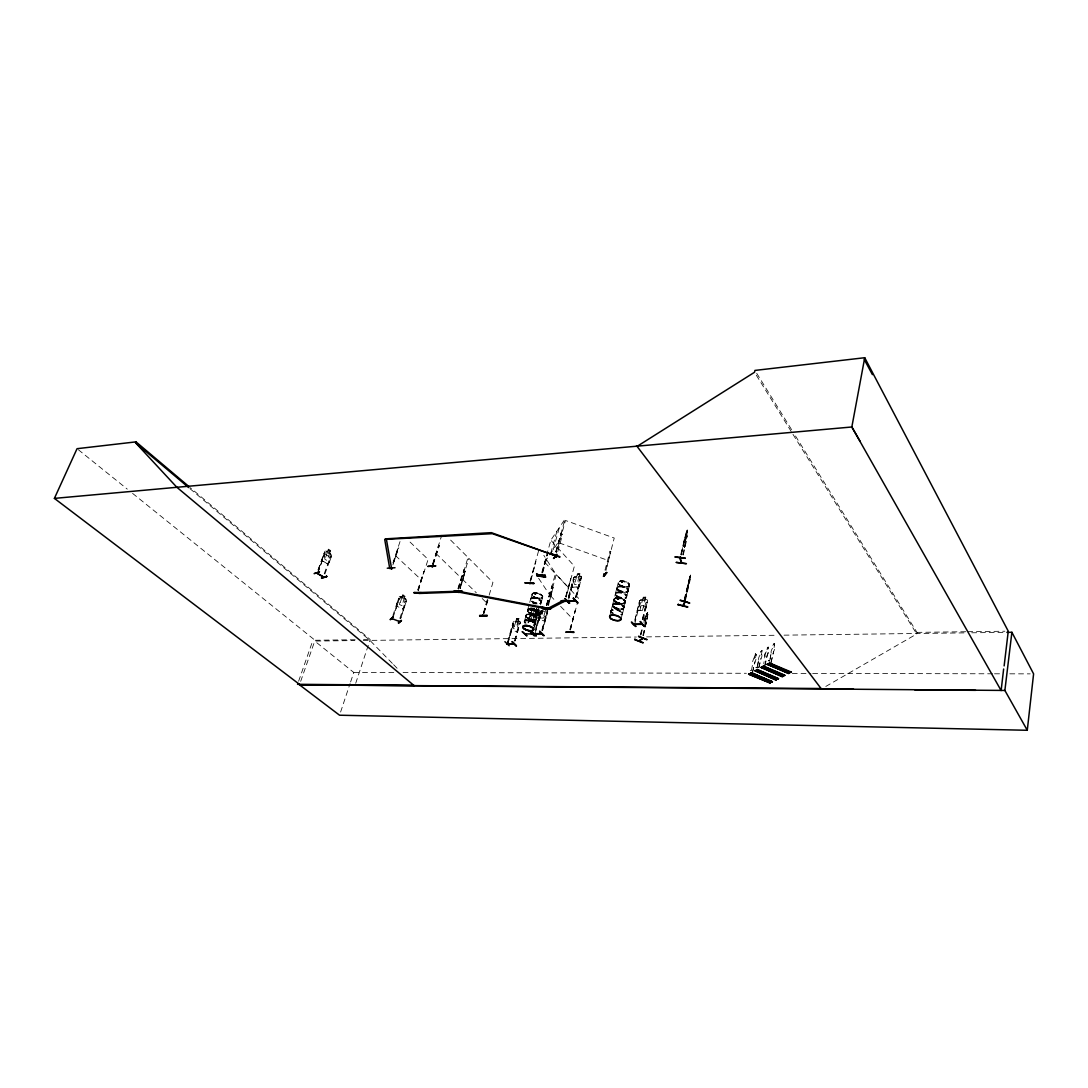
<?xml version="1.0" encoding="UTF-8"?>
<svg xmlns="http://www.w3.org/2000/svg" width="1088" height="1088" viewBox="0 0 1088 1088"><rect width="100%" height="100%" fill="white"/><g stroke="black" fill="none" stroke-linecap="round" stroke-linejoin="round"><path stroke-width="0.75" stroke-dasharray="5 3.75" d="M535.242 623.995L536.602 618.827M396.93 603.554L396.889 606.342L402.927 608.804L404.505 606.682M537.118 603.908A5.535 2.339 15.7 0 1 530.441 599.814L529.747 602.398M525.83 616.148L524.579 620.731M768.454 660.674L769.678 660.946M624.022 607.322L626.729 595.68M616.746 588.377L615.441 593.572M610.871 611.538L609.661 616.325M611.089 610.64L612.83 604.166M756.541 667.338L757.357 667.774M756.908 667.624L755.861 667.542M622.078 614.638L622.431 612.816M686.786 533.229L687.099 530.971M627.667 586.745C634.073 583.617 621.166 578.435 618.419 581.903C616.801 586.894 627.504 586.228 625.845 586.935M613.782 599.624L614.815 598.182C617.998 596.877 626.43 598.427 625.083 602.902A5.862 2.557 14.2 0 1 615.332 601.691L614.489 600.916M616.406 602.562L613.904 600.386L614.149 598.672M687.439 585.915L687.262 587.479L688.731 583.331M622.554 613.673L623.805 608.124A5.943 2.57 14.2 0 0 617.114 603.391A5.943 2.57 14.2 0 0 613.918 607.063A5.943 2.57 14.2 0 0 623.75 608.165M771.106 662.592L773.554 651.726A3.114 1.292 -66.3 0 0 774.085 647.564L774.534 643.892M774.085 647.564L774.697 643.96L773.745 643.756M769.175 660.892L769.066 660.634M764.714 665.829L767.176 655.017A3.087 1.265 -66.4 0 0 767.706 650.882L768.318 647.306M764.878 665.91L767.339 655.098A3.087 1.265 -66.4 0 0 767.87 650.964L768.128 646.966L766.088 651.766A3.087 1.265 -66.4 0 0 764.905 656.254L763.776 663.775M758.894 667.746L761.002 658.526A3.074 1.251 -66.5 0 0 761.532 654.418L762.008 651.073M761.532 654.418L761.994 650.787M752.556 672.466L755.018 661.776A3.046 1.238 -66.6 0 0 755.562 657.682L756.146 654.758L755.276 653.929M535.269 624.104L535.038 624.784M825.806 686.433L916.722 633.978L916.966 632.373L794.104 433.745M769.814 660.389L771.093 652.895L769.978 660.47M689.914 576.722L690.594 575.008L689.914 577.918M757.302 667.08L758.594 659.682L757.466 667.162M751.509 670.344L752.801 662.973A3.046 1.238 -66.6 0 1 753.998 658.539L755.018 654.541M687.806 588.064L686.242 591.26L686.664 588.894M771.256 652.977A3.114 1.292 -66.3 0 1 772.453 648.448L774.126 643.661M764.905 656.254L765.068 656.322A3.087 1.265 -66.4 0 1 766.265 651.834L767.094 648.149L768.414 647.17M758.758 659.75A3.074 1.251 -66.5 0 1 759.954 655.289L760.621 651.535L762.158 650.855M755.439 653.997L753.998 658.539M770.943 662.524L773.554 651.726M758.73 667.665L761.002 658.526M684.243 599.366L689.928 576.368M684.57 599.447L689.588 578.816M684.76 599.094L688.5 582.896M690.227 575.81L689.18 579.102M685.304 599.039L690.295 577.374L685.114 600.304M685.44 600.399L690.309 579.251M752.393 672.384L755.018 661.776M681.129 554.608L685.97 534.086L680.87 555.03M681.224 555.07L686.256 534.031L685.304 541.022L684.991 539.43M686.596 533.093L687.276 530.06L684.76 543.334L684.814 538.56L686.487 533.079M686.909 534.698L687.167 530.046M682.856 554.431L687.181 535.826L682.951 554.894M683.305 554.934L686.895 538.75M680.775 554.567L686.27 531.801L687.045 535.881M640.669 634.998L642.206 628.47M640.995 634.739L642.491 628.592M643.865 622.322C649.046 606.71 643.416 620.051 642.709 624.961M646.612 613.7L646.408 614.57L647.346 613.115M644.477 625.627L647.714 612.394L646.503 613.374L644.477 621.846L645.606 620.949M642.886 635.406L647.7 616.61L646.122 624.444M643.171 635.514L647.958 614.421L645.13 616.692M643.511 635.256L645.755 625.981M642.464 610.477L645.837 596.999L643.13 597.054L639.921 610.531M642.342 619.453L646.544 602.222L647.428 602.358L646.544 602.222M642.478 619.602L646.68 602.385M645.891 607.798L647.578 600.59M643.239 619.589L647.686 600.549L646.952 599.624L645.102 599.665L646.218 600.617L645.007 605.622L643.117 607.798L640.574 607.838L639.744 605.717L640.968 600.726L642.546 599.814L639.567 600.794L634.576 621.126M640.383 634.889L641.866 628.742M634.726 621.289L639.567 600.794M634.698 624.403L639.934 602.371L639.186 602.385L639.934 602.371M621.86 603.364L621.942 603.935M626.144 586.541L625.505 586.636M621.085 618.963L622.336 614.081M629.558 585.099L628.021 591.301M617.753 598.998L617.467 598.93M618.283 582.529L617.209 587.017M622.594 582.406L621.71 581.604M604.996 570.126L609.974 551.249L610.803 551.548L605.934 570.289L614.23 538.043L565.488 520.472L556.512 552.813M575.416 597.584L580.434 578.816L581.169 578.789M575.566 597.747L580.434 578.816M576.15 597.557L581.645 577.102L576.3 597.72M569.867 629.517L575.144 610.708L570.506 629.911M570.139 629.517L575.144 610.708M570.234 629.911L577.769 601.623M577.415 573.838L576.708 576.504L575.09 577.388L573.757 582.366L574.505 584.46L576.98 584.378L578.884 582.189L580.217 577.198L579.292 576.314M579.17 576.409L579.958 573.594L577.306 573.702L576.654 576.45L573.689 577.415L568.208 597.802M686.242 591.26L688.677 584.895M565.638 596.632L570.724 578.843L566.304 597.04M565.91 596.632L570.724 578.843M566.018 597.054L574.369 566.182L550.977 540.382M568.358 597.951L573.825 577.497L574.845 576.49L581.006 576.246L579.238 576.259M568.942 597.774L573.988 579.061L568.249 601.052M546.339 605.132L551.915 586.024L546.91 605.554M546.638 605.146L551.915 586.024M546.611 605.54L555.451 573.512L543.796 555.315M547.903 604.819L556.294 574.41L578.626 598.4M548.175 604.819L553.003 587.302L548.57 605.227M548.284 605.227L553.112 587.724M541.756 630.428L546.625 612.762L547.454 612.898L542.599 630.564M542.354 628.973L546.625 612.762M542.45 630.414L547.781 611.143L547.155 610.259M555.75 551.861L561.204 532.766L556.322 551.63M555.995 551.521L564.998 519.139L550.868 540.138L541.566 573.267M556.063 551.983L561.53 532.889M535.922 627.3L540.355 611.306L541.443 610.422L535.622 629.054M535.718 630.496L540.07 613.047M534.983 633.855L541.402 611.062L540.41 610.246L535.323 611.143L533.501 620.527L539.281 620.405L542.681 610.953L539.199 620.269L533.542 620.391M557.777 551.562L562.646 534.249L561.816 533.95M533.718 610.722L534.371 608.097L530.89 616.27L531.542 618.283L533.841 618.242L535.636 616.189L536.778 608.002M550.746 553.302L556.947 531.107M533.46 617.998L536.343 610.218L538.07 610.218L536.656 611.17L535.337 615.917L536.003 617.93L538.288 617.889L540.083 615.822M539.757 598.509C538.179 597.013 540.124 599.665 542.844 596.877C529.339 585.004 529.978 600.685 539.022 598.291M536.819 608.056L536.071 610.531M553.166 549.78L559.382 527.49M533.705 625.94L537.132 612.993L537.948 613.129L537.132 612.993M538.125 610.3L538.832 607.77M534.249 625.777L538.179 611.415M534.385 625.926L538.329 611.429L537.662 610.504L531.95 610.626L530.917 611.538L527.802 622.69M533.718 629.163L534.97 624.893M539.131 609.715L536.874 618.27M540.491 604.887L541.117 602.779A5.617 2.38 15.7 0 0 534.521 598.237A5.617 2.38 15.7 0 0 531.978 601.759A5.617 2.38 15.7 0 0 541.117 602.779L540.967 603.024M542.722 596.782L541.416 601.895M530.468 609.878L531.175 610.477L530.142 610.137M535.595 593.586L535.051 593.572M527.938 622.839L532.005 610.749M542.314 571.853L546.598 556.607M542.123 573.05L547.686 553.221M528.469 622.69L531.162 613.115L528.618 622.826M542.518 572.41L547.645 554.132M542.803 572.41L547.495 555.642M514.42 641.009L519.18 623.601L519.982 623.723L519.18 623.601M514.937 640.859L520.295 622.01L518.214 621.234M515.086 640.995L520.35 622.064M528.795 605.73L526.062 615.414M532.046 594.32L530.849 598.55M507.729 644.205L513.55 623.846L512.747 623.723L513.55 623.846M515.902 621.357L516.501 618.746L518.922 618.746L517.698 626.729L515.943 628.755L513.726 628.782L513.101 626.81L514.434 622.159C518.051 620.527 511.564 621.561 519.751 621.194L520.254 622.091M518.106 621.316L518.881 618.691M530.06 580.938L539.322 548.311M530.332 581.359L535.881 561.476L530.645 581.386M507.375 642.505L513.169 622.159L514.23 621.302L507.525 642.654M508.028 642.505L513.4 623.71M483.766 613.401L488.716 596.686M489.178 595.109L492.946 582.406L468.846 558.321L459.68 588.227M484.024 613.401L488.131 599.529M483.358 613.006L487.465 599.134M483.616 613.006L487.723 599.134M458.347 588.975L468.017 557.478L449.63 539.09M458.606 588.962L463.964 569.758L457.926 588.554M459.938 588.214L465.215 570.996L460.36 588.622M460.102 588.635L465.378 571.418M458.184 588.554L463.964 569.758M688.826 580.054L688.282 581.441L690.363 577.497M432.997 564.604L439.334 545.51L433.255 564.59M432.548 564.169L441.769 535.242M432.82 564.155L438.627 545.088L439.334 545.51M417.751 589.954L423.926 571.472L418.445 590.349M418.01 589.954L423.926 571.472M418.186 590.362L428.101 559.409L409.36 541.389M399.854 618.351L405.416 601.351L406.123 601.65L400.561 618.637M400.656 618.542L406.708 600.168L404.45 598.25M404.342 598.291L405.348 599.638L403.866 604.194L401.962 605.622L399.582 604.629L398.929 602.154L400.425 597.584L401.962 597.298L402.696 594.755L405.239 595.816L404.301 598.318L406.001 599.026M392.904 615.482L398.507 598.495L399.214 598.781L394.21 614.149M396.984 603.609L399.065 596.999L401.894 597.19L402.696 594.755L405.239 595.816M393.108 617.318L399.214 598.781M525.817 615.822L526.238 614.87M527.558 609.797L527.462 611.374L530.033 613.442M355.708 683.291L370.178 639.54L190.332 487.737M534.711 593.762L534.997 594.143M340.598 712.042L350.078 683.536M350.608 681.958L353.777 672.466L314.745 641.077L354.865 640.56M392.945 562.918L401.268 537.839M393.203 562.904L398.385 547.278L393.135 564.89M392.877 564.903L398.834 547.699M530.631 609.783L531.488 610.572M535.704 593.803L534.766 593.939M685.114 545.047L684.338 547.468L685.222 545.061M612.626 604.615L615.658 593.069M534.725 614.23L535.296 614.448M535.35 614.706L534.657 614.666M536.656 618.827A5.644 2.339 15.7 0 1 527.462 617.766A5.644 2.339 15.7 0 1 530.006 614.312A5.644 2.339 15.7 0 1 536.656 618.827L536.398 619.398A5.562 2.298 15.7 0 1 527.354 618.378A5.562 2.298 15.7 0 1 529.856 614.992A5.562 2.298 15.7 0 1 536.398 619.426L536.425 619.344M298.615 681.21L312.678 640.954M300.682 681.346L315.017 640.261L355.137 639.744M324.863 574.07L331.65 555.315L329.773 553.071L330.698 550.569L328.372 549.222C328.345 553.697 326.645 549.821 324.945 551.303M329.433 561.993L331.745 555.315M328.413 549.209L327.529 551.834L326.142 551.956L324.496 556.607L324.931 559.286L327.066 560.565L328.93 559.246L330.562 554.608L329.827 553.058M329.664 553.112L330.698 550.569M324.238 573.702L330.494 556.417L331.119 556.798L330.494 556.417M317.995 570.003L324.319 552.704L324.945 553.085L318.811 570.316M318.172 569.949L324.931 551.194M322.578 557.94L324.999 551.276M317.519 573.512L324.945 553.085M645.293 624.988L646.313 622.091M628.13 590.934L626.824 596.333M645.102 623.057L647.17 615.06M538.152 613.578C535.228 617.304 527.136 610.776 527.49 611.361M527.476 610.055L530.182 608.886L534.344 609.579L537.635 611.483L538.288 613.142M536.438 619.344L536.574 619.126A5.644 2.339 15.7 0 0 529.924 614.611A5.644 2.339 15.7 0 0 527.381 618.066A5.644 2.339 15.7 0 0 536.574 619.126M616.978 599.23L617.535 598.658M618.147 599.488L618.27 599.066M625.11 602.915C626.062 598.509 617.059 596.646 614.094 598.917M611.17 610.395L610.994 611.959M617.114 587.166L616.842 588.853M689.615 577.538L690.01 576.735M687.779 585.249L689.955 577.782M644.382 610.504L645.973 607.811L644.382 610.504L637.949 610.558L637.758 607.906L638.071 610.518M534.874 620.813L536.37 618.215L534.874 620.813L529.054 620.867L529.054 618.392M538.642 620.622L538.465 618.134L538.56 620.704L544.381 620.609L545.89 617.998L547.686 611.17L547.101 610.341M511.414 631.271L511.265 628.837L511.333 631.366L516.922 631.271L518.446 628.769M773.677 644.069L772.874 645.415M544.707 562.102L558.742 541.634M609.974 551.249L610.803 551.548M623.642 608.518L623.954 606.832M625.151 602.698L624.403 603.405M327.774 564.006L322.374 560.796L322.497 557.899L322.32 560.81L327.719 564.019L329.365 561.925M399.106 597.094L400.166 596.469L406.096 598.93M405.416 601.351L406.028 601.746M639.649 600.821L640.682 599.91M527.53 610.028L532.848 609.43L538.125 612.449M537.499 614.271L538.37 612.911M534.997 594.062L535.405 593.803M646.612 613.455L647.741 612.544M647.102 615.182L647.918 614.53M645.674 616.923L646.802 616.026M621.452 582.162L622.159 581.645M621.37 581.971L622.078 582.189M543.13 610.422L541.661 611.293L540.342 616.053L541.022 618.079L543.334 618.038L545.129 615.971L546.448 611.198L545.442 610.382M750.23 670.616L751.142 670.303M756.201 667.42L757.112 667.107L756.201 667.76M768.699 660.729L769.366 660.919M528.088 609.525L529.026 609.008M621.602 581.618L621.357 581.822M761.967 650.515L760.376 652.283M537.486 614.298L534.14 614.666L530.019 613.469M755.48 653.766L756.201 654.432M628.66 586.432L626.103 586.962M624.458 603.201L620.786 603.582M623.397 603.731L624.403 603.446M618.161 599.61L617.399 599.338M530.468 610.599L531.27 610.694M623.383 603.772L619.235 603.554M574.138 579.224L573.403 579.251M571.907 587.262L578.054 586.908L579.768 584.351L578.15 587.058L571.866 587.207L571.812 584.623M643.239 597.19L645.769 597.135M640.642 599.855L646.952 599.624M642.328 600.698L644.858 600.644M534.439 609.389L535.908 609.362M516.555 618.786L518.922 618.746L516.501 618.746M641.104 605.69L643.634 605.649M916.966 632.373L965.994 631.734M967.694 631.706L1004.877 631.23M363.501 639.635L370.178 639.54M363.215 640.465L636.371 637.024M646.558 636.888L777.254 635.242M784.04 635.161L965.002 632.876M971.706 632.794L1005.203 632.373M353.777 672.466L394.563 672.547M403.063 672.561L746.368 673.282M792.254 673.377L810.954 673.418M812.654 673.418L992.814 673.798M994.514 673.798L1001.314 673.812M1009.8 673.826L1030.2 673.866M621.411 582.393L622.241 582.202M621.996 582.434L622.717 582.134M535.038 594.306L536.044 593.98M534.14 614.638L535.446 614.706M621.71 581.699L622.404 582.338L622.132 581.672M618.365 599.162L617.603 598.958M620.786 603.595L617.807 602.915M536.017 592.865L537.431 593.11M619.956 598.278L621.438 598.699M619.222 603.582L616.406 602.575M559.246 542.939L608.382 560.538M400.139 596.591L401.934 597.326M398.412 598.577L399.119 598.876M617.821 602.902L615.332 601.664A5.862 2.557 14.2 0 1 618.501 598.033A5.821 2.543 14.2 0 1 625.002 602.738A5.821 2.543 14.2 0 1 615.359 601.678A5.821 2.543 14.2 0 1 618.501 598.033A5.862 2.557 14.2 0 1 625.029 602.752M625.736 581.645L627.082 582.216M756.146 654.758L755.562 657.682M535.582 610.382L536.697 611.034M540.138 594.062L541.253 594.714M324.088 553.547L330.983 557.654M325.924 550.868L331.242 554.01M78.363 449.752L127.282 489.124M132.573 493.381L315.017 640.261M189.965 488.648L369.906 640.37L392.414 663.462M395.393 555.533L421.505 580.013M435.962 553.466L461.584 578.435M462.427 579.265L476.367 592.851M482.188 598.509L486.826 603.038M544.381 620.609L545.931 618.052M393.611 664.673L398.344 669.542M550.419 595.707L556.077 601.623M560.606 606.356L573.05 619.371M544.816 562.333L568.521 587.792M580.965 576.191L581.686 577.157M538.628 578.286L549.576 594.823M614.421 601.134L613.85 599.379M756.718 373.293L793.22 432.303M756.296 375.17L792.091 432.888M792.975 434.33L916.722 633.978M615.318 594.81L615.25 594.211M612.503 605.907L612.394 605.173M683.658 543.415L684.447 547.482L683.55 543.402M686.882 531.923L687.086 532.957M530.427 599.678L530.441 599.801A5.535 2.339 15.7 0 1 538.098 599.61A5.535 2.339 15.7 0 1 539.526 603.84M628.225 589.642L628.32 590.362M534.303 608.777A5.63 2.366 15.7 0 1 531.597 607.825M532.984 603.663A5.63 2.366 15.7 0 1 534.398 603.908M534.398 608.41A5.535 2.339 15.7 0 1 533.011 608.015M533.093 603.378A5.535 2.339 15.7 0 1 535.881 604.017M538.084 609.253A5.63 2.366 15.7 0 1 535.636 609.321M534.222 609.076A5.63 2.366 15.7 0 1 531.515 608.124M538.805 609.253A5.535 2.326 15.7 0 1 530.359 607.798M524.919 623.138A5.658 2.326 15.7 0 1 526.551 620.35A5.658 2.326 15.7 0 1 533.895 622.486A5.658 2.326 15.7 0 1 533.528 625.641M525.001 622.839A5.658 2.326 15.7 0 1 526.633 620.051A5.658 2.326 15.7 0 1 533.99 622.186A5.658 2.326 15.7 0 1 533.61 625.342M611.47 613.034A5.862 2.516 14.2 0 1 613.156 610.137A5.862 2.516 14.2 0 1 620.5 611.837A5.862 2.516 14.2 0 1 621.33 615.305M612.34 613.414A5.957 2.557 14.2 0 1 612.435 609.892A5.957 2.557 14.2 0 1 620.269 611.238A5.957 2.557 14.2 0 1 621.493 614.992M613.7 613.414A5.862 2.516 14.2 0 1 612.354 609.375A5.862 2.516 14.2 0 1 620.758 610.817A5.862 2.516 14.2 0 1 620.609 614.598M612.408 613.102A5.957 2.557 14.2 0 1 612.517 609.579A5.957 2.557 14.2 0 1 620.35 610.926A5.957 2.557 14.2 0 1 621.574 614.679M541.035 610.994L538.655 613.958L539.444 616.95L538.016 614.516L535.201 617.032L537.649 613.972L536.928 611.102L538.288 613.374L541.035 610.994M684.08 539.988L683.509 543.456L684.08 539.988M645.17 597.543L644.953 598.427L643.321 598.468L643.538 597.584L645.17 597.543M576.422 577.334L575.076 582.325L577.551 582.23L578.898 577.238L576.422 577.334M577.701 574.219L577.456 575.103L579.278 574.151L577.701 574.219M545.21 611.225L543.891 615.985L541.579 616.026L542.898 611.279L545.21 611.225M540.178 611.089L538.859 615.849L536.561 615.89L537.894 611.143L540.178 611.089M533.433 611.51L532.114 616.257L534.398 616.202L535.731 611.47L533.433 611.51M515.617 622.146L514.284 626.797L516.501 626.756L517.834 622.091L515.617 622.146M516.841 619.235L516.596 620.065L518.024 620.038L518.255 619.208L516.841 619.235M401.69 598.114L400.207 602.67L402.587 603.663L404.07 599.107L401.69 598.114M403.036 595.449L402.778 596.265L404.301 596.89L404.573 596.088L403.036 595.449M327.284 552.65L325.638 557.287L327.774 558.566L329.419 553.928L327.284 552.65M328.698 549.97L328.413 550.8L329.773 551.63L330.072 550.8L328.698 549.97M623.75 608.382L623.737 608.41A5.943 2.57 14.2 0 0 617.046 603.704A5.943 2.57 14.2 0 0 613.836 607.376A5.943 2.57 14.2 0 0 623.669 608.464L623.669 608.464M626.511 597.298L626.498 597.326A5.916 2.598 14.1 0 0 619.861 592.566A5.916 2.598 14.1 0 0 616.651 596.292A5.916 2.598 14.1 0 0 626.457 597.353L626.43 597.407M627.994 591.355L627.98 591.369A5.902 2.625 14.1 0 1 618.161 590.335A5.902 2.625 14.1 0 1 621.37 586.582A5.902 2.625 14.1 0 1 627.953 591.382L627.98 591.369M528.986 612.612A5.535 2.312 15.7 0 0 537.989 613.646A5.535 2.312 15.7 0 0 531.488 609.198A5.535 2.312 15.7 0 0 528.986 612.612M533.555 596.374A5.508 2.353 15.7 0 0 542.531 597.353A5.508 2.353 15.7 0 0 536.071 592.892A5.535 2.366 15.7 0 0 533.528 596.387A5.535 2.366 15.7 0 0 542.545 597.38A5.535 2.366 15.7 0 0 536.058 592.892A5.508 2.353 15.7 0 0 533.555 596.374M529.081 612.258A5.535 2.312 15.7 0 0 538.098 613.278A5.535 2.312 15.7 0 0 531.583 608.845A5.535 2.312 15.7 0 0 529.081 612.258A5.522 2.312 15.7 0 0 538.084 613.265A5.522 2.312 15.7 0 0 531.597 608.845A5.522 2.312 15.7 0 0 529.094 612.245M533.433 596.85A5.494 2.353 15.7 0 0 542.382 597.842A5.494 2.353 15.7 0 0 535.935 593.368A5.494 2.353 15.7 0 0 533.433 596.85M533.474 596.578A5.549 2.366 15.7 0 0 542.504 597.57A5.549 2.366 15.7 0 0 536.003 593.069A5.549 2.366 15.7 0 0 533.474 596.578M532.059 601.474A5.617 2.38 15.7 0 0 541.198 602.494A5.617 2.38 15.7 0 0 534.616 597.951A5.617 2.38 15.7 0 0 532.059 601.474M532.209 601.12A5.535 2.353 15.7 0 0 541.212 602.126A5.535 2.353 15.7 0 0 534.725 597.652A5.535 2.353 15.7 0 0 532.209 601.12M530.318 621.207A5.576 2.285 15.7 0 0 524.362 622.785A5.59 2.285 15.7 0 1 530.318 621.207A5.59 2.285 15.7 0 1 534.249 625.654A5.576 2.285 15.7 0 0 530.318 621.207M528.836 613.102A5.549 2.312 15.7 0 0 537.866 614.135A5.549 2.312 15.7 0 0 531.352 609.688A5.549 2.312 15.7 0 0 528.836 613.102A5.535 2.312 15.7 0 0 537.853 614.122A5.535 2.312 15.7 0 0 531.352 609.688A5.535 2.312 15.7 0 0 528.863 613.088M528.904 612.816A5.576 2.326 15.7 0 0 537.975 613.85A5.576 2.326 15.7 0 0 531.42 609.389A5.576 2.326 15.7 0 0 528.904 612.816M526.062 619.861A5.576 2.285 15.7 0 0 526.021 623.193A5.576 2.298 15.7 0 1 526.048 619.847A5.576 2.298 15.7 0 1 533.705 621.629A5.576 2.298 15.7 0 1 533.65 624.961A5.576 2.285 15.7 0 0 533.691 621.629A5.576 2.285 15.7 0 0 526.062 619.861M527.626 617.413A5.562 2.298 15.7 0 0 536.67 618.46A5.562 2.298 15.7 0 0 530.128 614.026A5.562 2.298 15.7 0 0 527.626 617.413M616.638 596.632A5.821 2.557 14.1 0 0 626.28 597.679A5.821 2.557 14.1 0 0 619.793 592.96A5.821 2.557 14.1 0 0 616.638 596.632M619.67 584.705A5.794 2.584 14.1 0 0 629.272 585.725A5.794 2.584 14.1 0 0 622.826 580.978A5.794 2.584 14.1 0 0 619.67 584.705M615.468 601.297A5.807 2.543 14.2 0 0 625.083 602.344A5.807 2.543 14.2 0 0 618.61 597.652A5.821 2.543 14.2 0 0 615.454 601.31A5.821 2.543 14.2 0 0 625.097 602.358A5.821 2.543 14.2 0 0 618.596 597.666A5.807 2.543 14.2 0 0 615.468 601.297M619.534 585.222A5.794 2.584 14.1 0 0 629.136 586.228A5.78 2.584 14.1 0 0 622.69 581.495A5.794 2.584 14.1 0 0 619.534 585.222A5.78 2.584 14.1 0 0 629.136 586.214A5.794 2.584 14.1 0 0 622.69 581.495A5.78 2.584 14.1 0 0 619.548 585.208M615.4 601.446A5.862 2.557 14.2 0 0 625.097 602.507A5.862 2.557 14.2 0 0 618.555 597.774A5.862 2.557 14.2 0 0 615.4 601.446M619.589 584.922A5.821 2.598 14.1 0 0 629.245 585.942A5.821 2.598 14.1 0 0 622.758 581.169A5.821 2.598 14.1 0 0 619.589 584.922M616.882 595.626A5.821 2.57 14.1 0 0 626.538 596.673A5.821 2.57 14.1 0 0 620.038 591.954A5.821 2.57 14.1 0 0 616.882 595.626M618.147 590.675A5.807 2.584 14.1 0 0 627.776 591.709A5.807 2.584 14.1 0 0 621.302 586.976A5.807 2.584 14.1 0 0 618.147 590.675M616.733 595.993A5.916 2.598 14.1 0 0 626.538 597.054A5.916 2.598 14.1 0 0 619.942 592.253A5.916 2.598 14.1 0 0 616.733 595.993M618.242 590.036A5.902 2.625 14.1 0 0 628.034 591.083A5.902 2.625 14.1 0 0 621.452 586.269A5.902 2.625 14.1 0 0 618.242 590.036M618.392 589.682A5.807 2.584 14.1 0 0 628.034 590.702A5.821 2.584 14.1 0 0 621.547 585.97A5.821 2.584 14.1 0 0 618.392 589.682A5.821 2.584 14.1 0 0 628.048 590.702A5.807 2.584 14.1 0 0 621.561 585.97A5.807 2.584 14.1 0 0 618.392 589.682M615.237 602.181A5.807 2.53 14.2 0 0 624.866 603.242A5.807 2.53 14.2 0 0 618.378 598.55A5.807 2.53 14.2 0 0 615.237 602.181M615.278 601.895A5.862 2.557 14.2 0 0 624.988 602.956A5.862 2.557 14.2 0 0 618.446 598.237A5.862 2.557 14.2 0 0 615.278 601.895M613.822 607.716A5.848 2.53 14.2 0 0 623.506 608.79A5.862 2.53 14.2 0 0 616.964 604.085A5.862 2.53 14.2 0 0 613.809 607.716A5.862 2.53 14.2 0 0 623.519 608.79A5.848 2.53 14.2 0 0 616.964 604.098A5.848 2.53 14.2 0 0 613.822 607.716M614.081 606.71A5.848 2.53 14.2 0 0 623.75 607.784A5.862 2.543 14.2 0 0 617.222 603.078A5.862 2.543 14.2 0 0 614.067 606.71A5.862 2.543 14.2 0 0 623.764 607.784A5.848 2.53 14.2 0 0 617.222 603.078A5.848 2.53 14.2 0 0 614.081 606.71"/><path stroke-width="1.5" d="M682.72 605.785L685.345 601.215L683.114 605.975M565.964 632.305L573.811 631.802M561.19 600.766L569.296 600.576M561.326 601.433L569.418 601.27L561.068 601.229M479.672 615.386L487.098 615.237M479.794 616.012L487.043 615.686M414.27 593.014L421.532 592.797L414.134 592.375M646.843 639.785L638.629 636.167M681.496 562.782L680.027 557.722L681.115 562.809M550.977 608.206L550.514 607.811M541.933 607.662C568.575 609.171 525.463 608.573 550.854 608.654M821.059 688.514L299.472 684.814L339.551 715.21L1027.276 730.279L1033.6 673.88L1011.894 632.291L1006.876 632.346M1027.276 730.279L1004.877 690.445L1011.894 632.291M1001.123 690.567L1003.639 669.011M1004.142 665.897L1008.263 631.176L864.729 357.721L754.936 370.423L754.514 372.273L637.078 446.379M676.301 562.455L686.433 563.693L676.301 562.387M540.886 575.579L541.076 574.722L541.797 576.3L541.715 574.627M680.204 600.481L689.778 603.051L680.286 600.114M550.569 553.343L559.871 556.689M555.234 555.642L492.347 533.678L384.703 539.417L389.722 568.48L391.911 568.834L391.381 568.371M864.729 357.721L851.836 426.986L1001.028 690.39M678.069 604.765L687.725 606.778M684.61 601.936L684.801 601.106M678.055 604.819L678.286 604.126M680.286 557.614L680.218 557.246M680.734 557.314L680.041 558.171M681.496 561.666L680.925 562.265M680.136 558.185L680.272 557.26M646.898 639.431L638.52 636.616M634.97 639.05L634.671 639.662L642.926 642.831M640.261 621.901L644.218 626.402L640.234 621.493M635.786 626.566C628.021 616.869 632.182 625.301 635.895 626.117M566.032 631.897L573.92 632.495M573.417 597.978L577.769 602.63M564.781 598.631L569.092 603.31L569.663 602.847M530.019 583.848L529.326 583.318M539.73 631.149L543.932 635.378M678.164 604.561L687.616 607.213M542.001 607.24L550.555 608.518M534.398 635.514L530.182 631.298M553.955 558.443L556.879 554.254M526.891 635.596L522.172 631.774M545.224 575.634L536.792 575.62L545.36 575.171M545.686 576.844C545.931 578.068 535.187 575.579 536.656 573.621M541.022 575.892L541.606 575.008M533.841 583.59L524.96 582.801L533.963 583.127M512.448 641.974L516.433 645.674M509.184 645.742L504.914 641.675M516.31 646.109L512.19 641.594M461.706 590.798L461.829 591.491L454.186 591.029M454.947 591.75L462.468 591.518M435.839 565.882L427.802 566.386L435.418 566.073M398.793 623.138L401.486 620.541L398.494 622.567M390.524 619.643L393.271 616.774M390.102 619.589L393.339 616.76M395.026 567.732L387.26 568.222M536.547 573.988L545.564 577.225M326.522 575.96L326.767 576.626L321.613 577.606M314.609 573.471L319.342 572.098M314.119 573.634L319.505 571.798M675.131 556.893L685.318 558.171M414.215 685.712L176.868 487.288L135.592 442.802L136 441.864L189.04 486.649M299.608 684.447L54.4 498.386L77.044 448.691L136 441.864M638.819 641.05L642.831 638.33L639.091 640.778M642.763 638.384L642.097 638.425M533.827 583.467L525.15 582.91M748.639 674.152L770.046 682.992M748.966 673.962L770.549 682.693L749.278 673.608M750.734 672.86L772.181 681.904L750.883 672.928M751.332 672.683L771.895 681.89M755.344 670.575L776.002 679.755M761.219 667.434L782.231 676.777L782.911 676.246M763.191 666.386L763.654 666.155M789.371 673.118L767.04 664.319L767.897 663.857M767.094 664.306L788.854 673.404M791.398 672.112L769.556 663.014M748.612 674.138L770.086 682.938M775.785 680.041L776.506 679.374L755.235 670.439M757.289 669.555L756.486 669.963L777.798 679.048L778.6 678.613L757.166 669.433M783.047 676.342L761.682 667.189M784.258 675.757L763.341 666.332M767.516 664.074L788.569 673.54M791.411 672.085L790.527 672.534L769.257 663M545.21 575.525L536.765 575.661M565.121 598.604L569.541 603.296M535.826 635.882L531.61 631.652M522.512 631.72L526.728 635.963M531.978 631.598L536.248 635.895M554.812 555.492L491.368 532.658L385.465 538.859L386.498 539.825L391.639 568.847M550.433 553.819L559.735 557.165M634.834 639.486L643.09 642.695M553.466 558.402L556.716 554.594M541.729 576.246L541.484 575.348M556.349 557.11L555.492 556.825M603.908 574.097L604.996 574.287M603.432 576.218L606.56 572.383L603.527 576.164M431.746 566.494L432.575 566.998L432.004 566.494M458.429 592.076L419.016 593.463L418.091 592.606L457.354 591.274L458.946 592.579M750.543 673.159L771.705 682.149M755.072 670.711L775.839 680.027M756.677 669.705L778.124 678.858M756.976 669.732L777.974 678.776M761.083 667.325L782.734 676.505L761.382 667.352M763.042 666.305L784.679 675.539M763.477 666.087L785.06 675.322M767.72 663.816L789.385 673.091M392.578 618.854L391.884 618.582L399.595 621.574M398.779 621.384L399.568 621.71M398.358 622.975L401.132 620.364M547.536 609.198L546.516 608.015L458.81 591.342L459.027 592.158L546.802 608.845M565.284 601.106L564.536 600.712M457.939 591.355L457.218 590.947M506.967 644.028L513.93 643.96M514.189 644.164L507.198 644.259M524.579 633.842L525.558 634.005M532.195 633.964L524.715 633.842M534.181 633.665L541.566 633.597M633.733 624.226L642.042 624.131M316.934 573.186L324.006 577.184M321.858 578.272L326.767 576.572M321.463 578.041L326.495 576.395M532.114 633.95L531.447 633.95M541.647 633.801L534.222 633.855M642.029 624.322L633.991 624.43M567.406 600.862L575.402 600.685M556.213 557.07L555.478 556.838M54.4 498.386L176.95 487.288M413.998 592.81L421.342 592.606M567.528 601.079L575.47 600.848M479.55 615.822L487.22 615.876M297.527 684.298L413.753 685.331M853.618 689.248L821.399 688.962L636.521 445.658M914.654 689.792L975.691 690.336M299.472 684.814L1004.877 690.445M323.789 577.238L316.88 573.145M569.242 631.91L569.908 632.237M683.441 601.011L686.623 601.909M539.634 574.763L542.64 575.838M603.962 574.083L604.887 574.233M751.155 672.642L772.494 681.727M754.759 670.711L776.166 679.837M573.39 598.373L577.769 603.024M539.702 631.516L543.932 635.759L539.607 631.584M530.169 631.679L534.358 635.882M512.149 641.961L516.406 646.041M176.868 487.288L851.836 426.986L860.241 441.524M606.954 572.587L603.949 576.382M135.592 442.802L188.673 487.546M573.294 598.441L577.646 603.078M640.601 621.928L644.545 626.457M864.362 359.652L872.413 374.639M675.104 557.056L685.304 558.334M454.118 591.382L461.652 591.246L454.118 591.382M563.122 600.454L547.414 608.682L548.91 609.416L564.631 601.215L563.122 600.454M483.412 615.74L482.678 615.318L483.412 615.74M524.362 629A5.576 2.271 15.7 0 0 533.433 630.074A5.576 2.271 15.7 0 0 526.864 625.654A5.576 2.271 15.7 0 0 524.362 629A5.576 2.271 15.7 0 0 533.419 630.061A5.576 2.271 15.7 0 0 526.864 625.654A5.576 2.271 15.7 0 0 524.375 628.986M524.402 628.796A5.603 2.285 15.7 0 0 533.514 629.87A5.603 2.285 15.7 0 0 526.918 625.45A5.603 2.285 15.7 0 0 524.402 628.796M611.021 618.8A5.862 2.489 14.2 0 0 620.704 619.902A5.862 2.489 14.2 0 0 614.149 615.237A5.862 2.489 14.2 0 0 611.021 618.8M611.034 618.61A5.889 2.516 14.2 0 0 620.786 619.711A5.889 2.516 14.2 0 0 614.203 615.019A5.889 2.516 14.2 0 0 611.034 618.61"/></g></svg>
